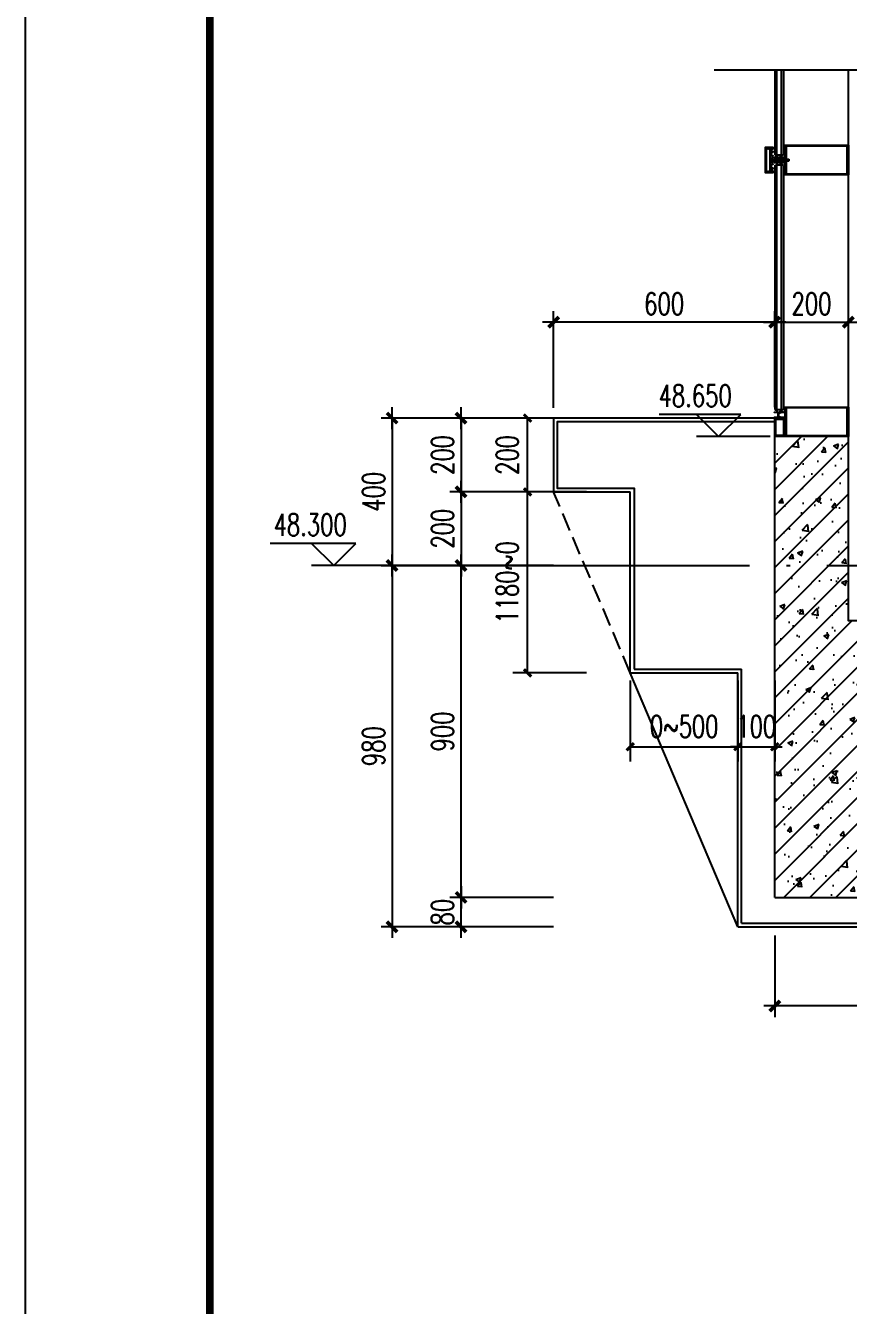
# Model space of a CAD drawing. Extents: x 1980812 to 2578970, y -669191 to 284498.
# Drawn here: x 2419170 to 2421403, y -402451 to -398979 of the extents above; entities that cross this region are included whole.
import ezdxf
from ezdxf.enums import TextEntityAlignment as Align

# ---------------------------------------------------------------- set-up
doc = ezdxf.new("R2010")
doc.units = 0
doc.header["$LTSCALE"] = 1000
doc.header["$MEASUREMENT"] = 0
for name, pattern in [('CENTER', [2, 1.25, -0.25, 0.25, -0.25]), ('DASH', [0.35, 0.25, -0.1]), ('DOTE', [2.42, 2, -0.2, 0.02, -0.2]), ('HIDDEN', [0.375, 0.25, -0.125]), ('HIDDEN2', [0.1875, 0.125, -0.0625])]:
    doc.linetypes.add(name, pattern=pattern)
for name, color, linetype in [('A-SECT-MCUT', 1, 'Continuous'), ('A-SECT-MCUT-FINE', 137, 'Continuous'), ('DIM_ELEV', 3, 'Continuous'), ('DIM_SYMB', 3, 'Continuous'), ('dote', 1, 'DOTE'), ('PUB_DIM', 3, 'Continuous'), ('SF', 1, 'Continuous'), ('TEXT', 7, 'Continuous'), ('TK', 1, 'Continuous'), ('WALL', 4, 'Continuous'), ('WINDOW', 2, 'Continuous'), ('柱墙填充', 181, 'Continuous'), ('详细标注', 231, 'Continuous'), ('铝板', 31, 'Continuous')]:
    doc.layers.add(name, color=color, linetype=linetype)
doc.styles.add('_TCH_DIM', font='SIMPLEX', dxfattribs={"bigfont": 'GBCBIG'})
doc.styles.add('_TCH_DIM_T3', font='SIMPLEX', dxfattribs={"width": 0.705882, "bigfont": 'GBCBIG'})
doc.styles.add('DIM_FONT', font='SIMPLEX', dxfattribs={"width": 0.7, "bigfont": 'GBCBIG'})
doc.styles.add('ROMANS', font='simplex_.ttf', dxfattribs={"width": 0.8, "height": 500})
doc.dimstyles.new('_TCH_ARCH&&20', dxfattribs={"dimtxt": 59.5, "dimasz": 20, "dimexe": 40, "dimexo": 4, "dimgap": 25.25, "dimtad": 1, "dimdec": 0, "dimzin": 0, "dimdsep": 46, "dimtxsty": '_TCH_DIM_T3', "dimblk": 'ARCHTICK', "dimcen": 0.09, "dimclrt": 7, "dimazin": 2, "dimtfac": 1, "dimtdec": 0, "dimtix": 1, "dimtmove": 2, "dimatfit": 3, "dimfxl": 1, "dimtolj": 1, "dimtzin": 0, "dimarcsym": 0})
doc.dimstyles.new('_TCH_ARCH&&20$TCH&&20', dxfattribs={"dimscale": 0.2, "dimtxt": 297.5, "dimasz": 100, "dimexe": 200, "dimexo": 20, "dimgap": 126.25, "dimtad": 1, "dimdec": 0, "dimzin": 0, "dimdsep": 46, "dimtxsty": 'DIM_FONT', "dimblk": 'ARCHTICK', "dimcen": 0.09, "dimclrt": 7, "dimazin": 2, "dimtfac": 1, "dimtdec": 0, "dimtix": 1, "dimtmove": 2, "dimatfit": 3, "dimfxl": 1, "dimtolj": 1, "dimtzin": 0, "dimarcsym": 0})
doc.dimstyles.new('DIMN20', dxfattribs={"dimscale": 0.2, "dimtxt": 300, "dimasz": 1, "dimexe": 150, "dimexo": 0, "dimgap": 100, "dimtad": 1, "dimdec": 0, "dimzin": 0, "dimdsep": 46, "dimtxsty": 'DIM_FONT', "dimblk1": '_DIMX', "dimblk2": '_DIMX', "dimsah": 1, "dimcen": 0.09, "dimclrd": 256, "dimclre": 256, "dimclrt": 7, "dimadec": 0, "dimazin": 0, "dimtfac": 1, "dimtdec": 0, "dimtix": 1, "dimtmove": 2, "dimatfit": 3, "dimldrblk": '_DIMX', "dimfxl": 150, "dimtolj": 1, "dimtzin": 0, "dimarcsym": 0})
doc.dimstyles.new('DIMN20$TCH&&20', dxfattribs={"dimscale": 0.2, "dimtxt": 300, "dimasz": 1, "dimexe": 150, "dimexo": 0, "dimgap": 100, "dimtad": 1, "dimdec": 0, "dimzin": 0, "dimdsep": 46, "dimtxsty": 'DIM_FONT', "dimblk1": '_DIMX', "dimblk2": '_DIMX', "dimsah": 1, "dimcen": 0.09, "dimclrd": 256, "dimclre": 256, "dimclrt": 7, "dimadec": 0, "dimazin": 0, "dimtfac": 1, "dimtdec": 0, "dimtix": 1, "dimtmove": 2, "dimatfit": 3, "dimldrblk": '_DIMX', "dimfxl": 150, "dimtolj": 1, "dimtzin": 0, "dimarcsym": 0})

# ---------------------------------------------------------------- blocks, each defined once
blk = doc.blocks.new('M5x45_Pan')
at = {"color": 8, "linetype": 'HIDDEN'}
for p, q in [((0, 1.9), (45, 1.9)), ((44.4, -2.5), (44.4, 2.5)), ((0, -1.9), (45, -1.9))]:
    blk.add_line(p, q, dxfattribs=at)
at = {"color": 0, "linetype": 'ByBlock'}
blk.add_lwpolyline([(-1.4, -4.8), (0, -4.8), (0, 4.7), (-1.4, 4.7, 0.228537), (-2.2, 4.4, 0.349288), (-2.2, -4.4, 0.228537)], format="xyb", close=True, dxfattribs=at)
at = {"color": 8, "linetype": 'HIDDEN2'}
blk.add_lwpolyline([(-3.7, 0.7), (-1.8, 0.7), (-1.8, -0.8), (-3.7, -0.8)], dxfattribs=at)
at = {"color": 8, "linetype": 'ByBlock'}
blk.add_lwpolyline([(0, 2.5), (44.4, 2.5), (45, 1.9), (45, -1.9), (44.4, -2.5), (0, -2.5)], dxfattribs=at)
at = {"layer": 'TEXT', "color": 8, "linetype": 'CENTER'}
blk.add_line((48, 0), (-6.7, 0), dxfattribs=at)
at = {"layer": 'Defpoints', "color": 8, "style": 'ROMANS', "width": 0.8}
blk.add_text('M5x45', height=1, rotation=90, dxfattribs=at).set_placement((-1, 0), align=Align.MIDDLE)
blk = doc.blocks.new('_DIMX')
blk.add_line((-150, 0), (150, 0))
at = {"const_width": 50}
blk.add_lwpolyline([(-70, -70), (70, 70)], dxfattribs=at)
blk = doc.blocks.new('*D2268')
at = {"layer": 'Defpoints', "color": 0, "transparency": 16777216}
for p in [(2421402.9, -399783.4), (2421202.9, -400013.6), (2421402.9, -400013.6, 0)]:
    blk.add_point(p, dxfattribs=at)
at = {"layer": '详细标注', "lineweight": -2, "transparency": 16777216}
for p, q in [((2421202.9, -400013.6), (2421202.9, -399753.4)), ((2421402.9, -400013.6), (2421402.9, -399753.4)), ((2421203.1, -399783.4), (2421402.7, -399783.4))]:
    blk.add_line(p, q, dxfattribs=at)
at = {"layer": '详细标注', "lineweight": -2, "transparency": 16777216, "xscale": 0.2, "yscale": 0.2, "zscale": 0.2, "rotation": 180}
blk.add_blockref('_DIMX', (2421202.9, -399783.4), dxfattribs=at)
at = {"layer": '详细标注', "lineweight": -2, "transparency": 16777216, "xscale": 0.2, "yscale": 0.2, "zscale": 0.2}
blk.add_blockref('_DIMX', (2421402.9, -399783.4), dxfattribs=at)
at = {"layer": '详细标注', "color": 7, "transparency": 16777216, "insert": (2421302.9, -399733.4), "char_height": 60, "attachment_point": 5, "style": 'DIM_FONT'}
blk.add_mtext('\\A1;200', dxfattribs=at)
blk = doc.blocks.new('*D2270')
at = {"layer": 'Defpoints', "color": 0, "transparency": 16777216}
for p in [(2420602.9, -400043.6), (2420351.7, -400243.6), (2420602.9, -400243.6)]:
    blk.add_point(p, dxfattribs=at)
at = {"layer": '详细标注', "lineweight": -2, "transparency": 16777216}
for p, q in [((2420602.9, -400043.6), (2420321.7, -400043.6)), ((2420351.7, -400043.8), (2420351.7, -400243.4)), ((2420602.9, -400243.6), (2420321.7, -400243.6))]:
    blk.add_line(p, q, dxfattribs=at)
at = {"layer": '详细标注', "lineweight": -2, "transparency": 16777216, "xscale": 0.2, "yscale": 0.2, "zscale": 0.2}
for p, rotation in [((2420351.7, -400043.6), 90), ((2420351.7, -400243.6), 270)]:
    blk.add_blockref('_DIMX', p, dxfattribs=dict(at, rotation=rotation))
at = {"layer": '详细标注', "color": 7, "transparency": 16777216, "insert": (2420301.7, -400143.6), "char_height": 60, "attachment_point": 5, "rotation": 90, "style": 'DIM_FONT'}
blk.add_mtext('\\A1;200', dxfattribs=at)
blk = doc.blocks.new('*D2271')
at = {"layer": 'Defpoints', "color": 0, "transparency": 16777216}
for p in [(2420602.9, -400243.6, 0), (2420351.7, -400443.6), (2420602.9, -400443.6, 0)]:
    blk.add_point(p, dxfattribs=at)
at = {"layer": '详细标注', "lineweight": -2, "transparency": 16777216}
for p, q in [((2420602.9, -400243.6), (2420321.7, -400243.6)), ((2420351.7, -400243.8), (2420351.7, -400443.4)), ((2420602.9, -400443.6), (2420321.7, -400443.6))]:
    blk.add_line(p, q, dxfattribs=at)
at = {"layer": '详细标注', "lineweight": -2, "transparency": 16777216, "xscale": 0.2, "yscale": 0.2, "zscale": 0.2}
for p, rotation in [((2420351.7, -400243.6), 90), ((2420351.7, -400443.6), 270)]:
    blk.add_blockref('_DIMX', p, dxfattribs=dict(at, rotation=rotation))
at = {"layer": '详细标注', "color": 7, "transparency": 16777216, "insert": (2420301.7, -400343.6), "char_height": 60, "attachment_point": 5, "rotation": 90, "style": 'DIM_FONT'}
blk.add_mtext('\\A1;200', dxfattribs=at)
blk = doc.blocks.new('*D2272')
at = {"layer": 'Defpoints', "color": 0, "transparency": 16777216}
for p in [(2420321.7, -400043.6), (2420164.6, -400443.6), (2420321.7, -400443.6)]:
    blk.add_point(p, dxfattribs=at)
at = {"layer": '详细标注', "lineweight": -2, "transparency": 16777216}
for p, q in [((2420321.7, -400043.6), (2420134.6, -400043.6)), ((2420164.6, -400043.8), (2420164.6, -400443.4)), ((2420321.7, -400443.6), (2420134.6, -400443.6))]:
    blk.add_line(p, q, dxfattribs=at)
at = {"layer": '详细标注', "lineweight": -2, "transparency": 16777216, "xscale": 0.2, "yscale": 0.2, "zscale": 0.2}
for p, rotation in [((2420164.6, -400043.6), 90), ((2420164.6, -400443.6), 270)]:
    blk.add_blockref('_DIMX', p, dxfattribs=dict(at, rotation=rotation))
at = {"layer": '详细标注', "color": 7, "transparency": 16777216, "insert": (2420114.6, -400243.6), "char_height": 60, "attachment_point": 5, "rotation": 90, "style": 'DIM_FONT'}
blk.add_mtext('\\A1;400', dxfattribs=at)
blk = doc.blocks.new('*D2273')
at = {"layer": 'Defpoints', "color": 0, "transparency": 16777216}
for p in [(2420321.7, -400443.6), (2420164.6, -401423.6), (2420321.7, -401423.6)]:
    blk.add_point(p, dxfattribs=at)
at = {"layer": '详细标注', "lineweight": -2, "transparency": 16777216}
for p, q in [((2420321.7, -400443.6), (2420134.6, -400443.6)), ((2420164.6, -400443.8), (2420164.6, -401423.4)), ((2420321.7, -401423.6), (2420134.6, -401423.6))]:
    blk.add_line(p, q, dxfattribs=at)
at = {"layer": '详细标注', "lineweight": -2, "transparency": 16777216, "xscale": 0.2, "yscale": 0.2, "zscale": 0.2}
for p, rotation in [((2420164.6, -400443.6), 90), ((2420164.6, -401423.6), 270)]:
    blk.add_blockref('_DIMX', p, dxfattribs=dict(at, rotation=rotation))
at = {"layer": '详细标注', "color": 7, "transparency": 16777216, "insert": (2420114.6, -400933.6), "char_height": 60, "attachment_point": 5, "rotation": 90, "style": 'DIM_FONT'}
blk.add_mtext('\\A1;980', dxfattribs=at)
blk = doc.blocks.new('*D2235')
at = {"layer": 'Defpoints', "color": 0, "transparency": 16777216}
for p in [(2420602.9, -399783.4), (2420602.9, -400016.1), (2421202.9, -400013.6, 0)]:
    blk.add_point(p, dxfattribs=at)
at = {"layer": '详细标注', "lineweight": -2, "transparency": 16777216}
for p, q in [((2420602.9, -400016.1), (2420602.9, -399753.4)), ((2421202.9, -400013.6), (2421202.9, -399753.4)), ((2421202.7, -399783.4), (2420603.1, -399783.4))]:
    blk.add_line(p, q, dxfattribs=at)
at = {"layer": '详细标注', "lineweight": -2, "transparency": 16777216, "xscale": 0.2, "yscale": 0.2, "zscale": 0.2, "rotation": 180}
blk.add_blockref('_DIMX', (2420602.9, -399783.4), dxfattribs=at)
at = {"layer": '详细标注', "lineweight": -2, "transparency": 16777216, "xscale": 0.2, "yscale": 0.2, "zscale": 0.2}
blk.add_blockref('_DIMX', (2421202.9, -399783.4), dxfattribs=at)
at = {"layer": '详细标注', "color": 7, "transparency": 16777216, "insert": (2420902.9, -399733.4), "char_height": 60, "attachment_point": 5, "style": 'DIM_FONT'}
blk.add_mtext('\\A1;600', dxfattribs=at)
blk = doc.blocks.new('*D2238')
at = {"layer": 'Defpoints', "color": 0, "transparency": 16777216}
for p in [(2421203.1, -401447.1, 0), (2421873.1, -401447.1, 0), (2421203.1, -401638.2)]:
    blk.add_point(p, dxfattribs=at)
at = {"layer": '详细标注', "lineweight": -2, "transparency": 16777216}
for p, q in [((2421203.1, -401447.1), (2421203.1, -401668.2)), ((2421873.1, -401447.1), (2421873.1, -401668.2)), ((2421872.9, -401638.2), (2421203.3, -401638.2))]:
    blk.add_line(p, q, dxfattribs=at)
at = {"layer": '详细标注', "lineweight": -2, "transparency": 16777216, "xscale": 0.2, "yscale": 0.2, "zscale": 0.2, "rotation": 180}
blk.add_blockref('_DIMX', (2421203.1, -401638.2), dxfattribs=at)
at = {"layer": '详细标注', "lineweight": -2, "transparency": 16777216, "xscale": 0.2, "yscale": 0.2, "zscale": 0.2}
blk.add_blockref('_DIMX', (2421873.1, -401638.2), dxfattribs=at)
at = {"layer": '详细标注', "color": 7, "transparency": 16777216, "insert": (2421538.1, -401588.2), "char_height": 60, "attachment_point": 5, "style": 'DIM_FONT'}
blk.add_mtext('\\A1;670', dxfattribs=at)
blk = doc.blocks.new('_ArchTick')
at = {"color": 0, "linetype": 'ByBlock', "const_width": 0.4}
blk.add_lwpolyline([(-0.5, -0.5), (0.5, 0.5)], dxfattribs=at)
blk = doc.blocks.new('*D2239')
at = {"layer": 'Defpoints', "color": 0, "transparency": 16777216}
for p in [(2420532.2, -400243.6), (2420696.4, -400243.6), (2420696.4, -400734.9, 0)]:
    blk.add_point(p, dxfattribs=at)
at = {"layer": 'PUB_DIM', "color": 0, "lineweight": -2, "transparency": 16777216}
for p, q in [((2420692.4, -400243.6), (2420492.2, -400243.6)), ((2420532.2, -400734.9), (2420532.2, -400243.6)), ((2420692.4, -400734.9), (2420492.2, -400734.9))]:
    blk.add_line(p, q, dxfattribs=at)
at = {"layer": 'PUB_DIM', "color": 0, "lineweight": -2, "transparency": 16777216, "xscale": 20, "yscale": 20, "zscale": 20}
for p, rotation in [((2420532.2, -400243.6), 90), ((2420532.2, -400734.9), 270)]:
    blk.add_blockref('_ArchTick', p, dxfattribs=dict(at, rotation=rotation))
at = {"layer": 'PUB_DIM', "color": 7, "transparency": 16777216, "insert": (2420477.2, -400489.2), "char_height": 59.5, "attachment_point": 5, "rotation": 90, "style": '_TCH_DIM_T3'}
blk.add_mtext('\\A1;1180~0', dxfattribs=at)
blk = doc.blocks.new('*D2240')
at = {"layer": 'Defpoints', "color": 0, "transparency": 16777216}
for p in [(2420532.2, -400043.6), (2420696.4, -400043.6), (2420696.4, -400243.6)]:
    blk.add_point(p, dxfattribs=at)
at = {"layer": 'PUB_DIM', "color": 0, "lineweight": -2, "transparency": 16777216}
for p, q in [((2420692.4, -400043.6), (2420492.2, -400043.6)), ((2420532.2, -400243.6), (2420532.2, -400043.6)), ((2420692.4, -400243.6), (2420492.2, -400243.6))]:
    blk.add_line(p, q, dxfattribs=at)
at = {"layer": 'PUB_DIM', "color": 0, "lineweight": -2, "transparency": 16777216, "xscale": 20, "yscale": 20, "zscale": 20}
for p, rotation in [((2420532.2, -400043.6), 90), ((2420532.2, -400243.6), 270)]:
    blk.add_blockref('_ArchTick', p, dxfattribs=dict(at, rotation=rotation))
at = {"layer": 'PUB_DIM', "color": 7, "transparency": 16777216, "insert": (2420477.2, -400143.6), "char_height": 59.5, "attachment_point": 5, "rotation": 90, "style": '_TCH_DIM_T3'}
blk.add_mtext('\\A1;200', dxfattribs=at)
blk = doc.blocks.new('*D2149')
at = {"layer": 'Defpoints', "color": 0, "transparency": 16777216}
for p in [(2420811.1, -400751.7), (2421102.9, -400751.7), (2421102.9, -400935)]:
    blk.add_point(p, dxfattribs=at)
at = {"layer": 'PUB_DIM', "color": 0, "lineweight": -2, "transparency": 16777216}
for p, q in [((2420811.1, -400755.7), (2420811.1, -400975)), ((2421102.9, -400755.7), (2421102.9, -400975)), ((2420811.1, -400935), (2421102.9, -400935))]:
    blk.add_line(p, q, dxfattribs=at)
at = {"layer": 'PUB_DIM', "color": 0, "lineweight": -2, "transparency": 16777216, "xscale": 20, "yscale": 20, "zscale": 20, "rotation": 180}
blk.add_blockref('_ArchTick', (2420811.1, -400935), dxfattribs=at)
at = {"layer": 'PUB_DIM', "color": 0, "lineweight": -2, "transparency": 16777216, "xscale": 20, "yscale": 20, "zscale": 20}
blk.add_blockref('_ArchTick', (2421102.9, -400935), dxfattribs=at)
at = {"layer": 'PUB_DIM', "color": 7, "transparency": 16777216, "insert": (2420957, -400880), "char_height": 59.5, "attachment_point": 5, "style": 'DIM_FONT'}
blk.add_mtext('\\A1;0~500', dxfattribs=at)
blk = doc.blocks.new('*D2150')
at = {"layer": 'Defpoints', "color": 0, "transparency": 16777216}
for p in [(2421102.9, -400751.7), (2421202.9, -400751.7), (2421202.9, -400935)]:
    blk.add_point(p, dxfattribs=at)
at = {"layer": 'PUB_DIM', "color": 0, "lineweight": -2, "transparency": 16777216}
for p, q in [((2421102.9, -400755.7), (2421102.9, -400975)), ((2421202.9, -400755.7), (2421202.9, -400975)), ((2421102.9, -400935), (2421082.9, -400935)), ((2421102.9, -400935), (2421202.9, -400935)), ((2421202.9, -400935), (2421222.9, -400935))]:
    blk.add_line(p, q, dxfattribs=at)
at = {"layer": 'PUB_DIM', "color": 0, "lineweight": -2, "transparency": 16777216, "xscale": 20, "yscale": 20, "zscale": 20}
blk.add_blockref('_ArchTick', (2421102.9, -400935), dxfattribs=at)
at = {"layer": 'PUB_DIM', "color": 0, "lineweight": -2, "transparency": 16777216, "xscale": 20, "yscale": 20, "zscale": 20, "rotation": 180}
blk.add_blockref('_ArchTick', (2421202.9, -400935), dxfattribs=at)
at = {"layer": 'PUB_DIM', "color": 7, "transparency": 16777216, "insert": (2421152.9, -400880), "char_height": 59.5, "attachment_point": 5, "style": 'DIM_FONT'}
blk.add_mtext('\\A1;100', dxfattribs=at)
blk = doc.blocks.new('*D2151')
at = {"layer": 'Defpoints', "color": 0, "transparency": 16777216}
for p in [(2420351.7, -400443.6), (2420602.9, -400443.6), (2420602.9, -401343.6)]:
    blk.add_point(p, dxfattribs=at)
at = {"layer": '详细标注', "lineweight": -2, "transparency": 16777216}
for p, q in [((2420602.9, -400443.6), (2420321.7, -400443.6)), ((2420351.7, -401343.4), (2420351.7, -400443.8)), ((2420602.9, -401343.6), (2420321.7, -401343.6))]:
    blk.add_line(p, q, dxfattribs=at)
at = {"layer": '详细标注', "lineweight": -2, "transparency": 16777216, "xscale": 0.2, "yscale": 0.2, "zscale": 0.2}
for p, rotation in [((2420351.7, -400443.6), 90), ((2420351.7, -401343.6), 270)]:
    blk.add_blockref('_DIMX', p, dxfattribs=dict(at, rotation=rotation))
at = {"layer": '详细标注', "color": 7, "transparency": 16777216, "insert": (2420301.7, -400893.6), "char_height": 60, "attachment_point": 5, "rotation": 90, "style": 'DIM_FONT'}
blk.add_mtext('\\A1;900', dxfattribs=at)
blk = doc.blocks.new('*D2152')
at = {"layer": 'Defpoints', "color": 0, "transparency": 16777216}
for p in [(2420351.7, -401343.6), (2420602.9, -401343.6), (2420602.9, -401423.6)]:
    blk.add_point(p, dxfattribs=at)
at = {"layer": '详细标注', "lineweight": -2, "transparency": 16777216}
for p, q in [((2420602.9, -401343.6), (2420321.7, -401343.6)), ((2420351.7, -401343.4), (2420351.7, -401343.2)), ((2420351.7, -401423.6), (2420351.7, -401343.6)), ((2420602.9, -401423.6), (2420321.7, -401423.6)), ((2420351.7, -401423.8), (2420351.7, -401424))]:
    blk.add_line(p, q, dxfattribs=at)
at = {"layer": '详细标注', "lineweight": -2, "transparency": 16777216, "xscale": 0.2, "yscale": 0.2, "zscale": 0.2}
for p, rotation in [((2420351.7, -401343.6), 270), ((2420351.7, -401423.6), 90)]:
    blk.add_blockref('_DIMX', p, dxfattribs=dict(at, rotation=rotation))
at = {"layer": '详细标注', "color": 7, "transparency": 16777216, "insert": (2420301.7, -401383.6), "char_height": 60, "attachment_point": 5, "rotation": 90, "style": 'DIM_FONT'}
blk.add_mtext('\\A1;80', dxfattribs=at)

msp = doc.modelspace()

# ---------------------------------------------------------------- hatches: boundary and pattern name
at = {"layer": '柱墙填充'}
h = msp.add_hatch(dxfattribs=at)
h.set_pattern_fill('钢筋混凝土', color=256, scale=20)
h.set_pattern_definition([(45, (-20463.054, 15232.77), (-35.3553391, 35.3553391), []), (50, (-20463.05, 15232.77), (143.4520365, -12.550427), [15, -165]), (355, (-20463.05, 15232.77), (-27.750267, 150.438427), [12, -132]), (100.4514, (-20451.1, 15231.72), (115.701876, 137.8879084), [12.748038, -140.228422]), (46.1842, (-20463.05, 15272.77), (213.44821, -33.103803), [22.5, -247.5]), (96.6356, (-20445.27, 15270), (186.932541, 194.823574), [19.122058, -210.3426]), (351.1842, (-20463.05, 15272.77), (186.93239, 194.82372), [18, -198]), (21, (-20443.05, 15262.77), (119.3814104, -80.523778), [15, -165]), (326, (-20443.05, 15262.77), (48.663066, 145.030009), [12, -132]), (71.4514, (-20433.1, 15256.06), (168.044526, 64.506099), [12.748038, -140.228422]), (37.5, (-20463.054, 15232.77), (2.4319711, 66.5787708), [0, -130.4, 0, -134, 0, -132.5]), (7.5, (-20463.054, 15232.77), (52.6139075, 78.8823424), [0, -76.4, 0, -127.4, 0, -50.5]), (327.5, (-20507.654, 15232.77), (106.7644872, -4.5109743), [0, -50, 0, -156, 0, -207]), (317.5, (-20527.65, 15232.77), (116.637234, 20.0209965), [0, -65, 0, -103.6, 0, -147])])
h.paths.add_polyline_path([(2421202.9, -400093.6), (2421202.9, -401343.6), (2422072.9, -401343.6), (2422072.9, -401143.6), (2421452.9, -401143.6), (2421452.9, -400693.6), (2422452.9, -400693.6), (2422452.9, -401343.6), (2422852.9, -401343.6), (2422852.9, -400693.6), (2424041.3, -400693.6), (2424041.3, -400593.6), (2421402.9, -400593.6), (2421402.9, -400093.6)])

# ---------------------------------------------------------------- linework, layer by layer
at = {"layer": 'A-SECT-MCUT', "elevation": 0}
for points in [[(2421402.9, -399343.6), (2421402.9, -399383.6), (2421267.3, -399383.6), (2421230.9, -399383.6), (2421230.9, -399351.4), (2421214.2, -399351.4), (2421214.2, -399350.5), (2421217.7, -399349.7), (2421218.2, -399350.2), (2421230.9, -399350.2), (2421230.9, -399343.6), (2421230.9, -399337.1), (2421218.2, -399337.1), (2421217.7, -399337.6), (2421214.2, -399336.8), (2421214.2, -399335.9), (2421230.9, -399335.9), (2421230.9, -399303.6), (2421267.3, -399303.6), (2421402.9, -399303.6)], [(2421233.9, -399381.1), (2421399.9, -399381.1), (2421399.9, -399343.6), (2421399.9, -399306.1), (2421233.9, -399306.1)], [(2421213.6, -399349), (2421217.4, -399348.6), (2421218.3, -399349.7), (2421217.7, -399350.2), (2421217.2, -399349.7), (2421213.6, -399350.5), (2421213.6, -399351.4), (2421202.4, -399351.4), (2421202.4, -399349.9), (2421212.4, -399349.9), (2421212.4, -399337.4), (2421202.4, -399337.4), (2421202.4, -399335.9), (2421213.6, -399335.9), (2421213.6, -399336.7), (2421217.2, -399337.6), (2421217.7, -399337.1), (2421218.3, -399337.5), (2421217.4, -399338.6), (2421213.6, -399338.3)], [(2421213.6, -400040.2), (2421217.4, -400039.9), (2421218.3, -400041), (2421217.7, -400041.4), (2421217.2, -400040.9), (2421213.6, -400041.8), (2421213.6, -400042.6), (2421202.4, -400042.6), (2421202.4, -400041.1), (2421212.4, -400041.1), (2421212.4, -400028.6), (2421202.4, -400028.6), (2421202.4, -400027.1), (2421213.6, -400027.1), (2421213.6, -400028), (2421217.2, -400028.8), (2421217.7, -400028.3), (2421218.3, -400028.8), (2421217.4, -400029.9), (2421213.6, -400029.5)], [(2421402.9, -400053.6), (2421402.9, -400093.6), (2421267.3, -400093.6), (2421230.9, -400093.6), (2421230.9, -400042.6), (2421214.2, -400042.6), (2421214.2, -400041.7), (2421217.7, -400040.9), (2421218.2, -400041.4), (2421230.9, -400041.4), (2421230.9, -400034.9), (2421230.9, -400028.3), (2421218.2, -400028.3), (2421217.7, -400028.8), (2421214.2, -400028), (2421214.2, -400027.1), (2421230.9, -400027.1), (2421230.9, -400013.6), (2421267.3, -400013.6), (2421402.9, -400013.6)], [(2421233.9, -400091.1), (2421399.9, -400091.1), (2421399.9, -400053.6), (2421399.9, -400016.1), (2421233.9, -400016.1)], [(2421202.9, -400043.6), (2421229.9, -400043.6), (2421229.9, -400093.6), (2421202.9, -400093.6)], [(2421205.9, -400046.6), (2421226.9, -400046.6), (2421226.9, -400090.6), (2421205.9, -400090.6)]]:
    msp.add_lwpolyline(points, close=True, dxfattribs=at)
for points in [[(2421197.4, -399378.6), (2421177.9, -399378.6), (2421177.9, -399308.6), (2421197.4, -399308.6, -0.414214), (2421197.9, -399309.1), (2421197.9, -399309.4, -0.351524), (2421197.5, -399309.9), (2421193.7, -399310.8, -0.256425), (2421193.2, -399310.6), (2421192.5, -399310, 0.198912), (2421192.2, -399309.8), (2421186.4, -399309.8, 0.414214), (2421185.9, -399310.3), (2421185.9, -399313.3, -0.414214), (2421185.4, -399313.8), (2421184.9, -399313.8, -0.414214), (2421184.4, -399313.3), (2421184.4, -399310.3, 0.414214), (2421183.9, -399309.8), (2421179.9, -399309.8, 0.414214), (2421179.4, -399310.3), (2421179.4, -399376.9, 0.414214), (2421179.9, -399377.4), (2421183.9, -399377.4, 0.414214), (2421184.4, -399376.9), (2421184.4, -399373.9, -0.414214), (2421184.9, -399373.4), (2421185.4, -399373.4, -0.414214), (2421185.9, -399373.9), (2421185.9, -399376.9, 0.414214), (2421186.4, -399377.4), (2421192.2, -399377.4, 0.198912), (2421192.5, -399377.3), (2421193.2, -399376.6, -0.256425), (2421193.7, -399376.5), (2421197.5, -399377.3, -0.351524), (2421197.9, -399377.8), (2421197.9, -399378.1, -0.414214)], [(2421197.9, -399332.6, -0.414214), (2421197.4, -399333.1), (2421196.4, -399333.1, 0.414214), (2421195.9, -399333.6), (2421195.9, -399353.6, 0.414214), (2421196.4, -399354.1), (2421197.4, -399354.1, -0.414214), (2421197.9, -399354.6), (2421197.9, -399355.6, -0.414214), (2421197.4, -399356.1), (2421193.4, -399356.1), (2421193.4, -399363.9, 0.414214), (2421193.9, -399364.4), (2421197.4, -399364.4, -0.414214), (2421197.9, -399364.9), (2421197.9, -399367.4, -0.414214), (2421197.4, -399367.9), (2421196.9, -399367.9, -0.414214), (2421196.4, -399367.4), (2421196.4, -399366.9, 0.414214), (2421195.9, -399366.4), (2421193.9, -399366.4, 0.414214), (2421193.4, -399366.9), (2421193.4, -399373.9, 0.414214), (2421193.9, -399374.4), (2421195.9, -399374.4, 0.414214), (2421196.4, -399373.9), (2421196.4, -399373.4, -0.414214), (2421196.9, -399372.9), (2421197.4, -399372.9, -0.414214), (2421197.9, -399373.4), (2421197.9, -399376.6, -0.479811), (2421197.3, -399377.1), (2421193.6, -399376.3, 0.256425), (2421193.1, -399376.4), (2421192.5, -399377.1, -0.198912), (2421192.1, -399377.2), (2421189.2, -399377.2, -0.10157), (2421189, -399377.2), (2421186.5, -399376.1, -0.300021), (2421186.2, -399375.7), (2421186.2, -399374.9, -0.414214), (2421186.7, -399374.4), (2421190.4, -399374.4, 0.414214), (2421190.9, -399373.9), (2421190.9, -399367.1), (2421190.9, -399320.1), (2421190.9, -399313.4, 0.414214), (2421190.4, -399312.9), (2421186.7, -399312.9, -0.414214), (2421186.2, -399312.4), (2421186.2, -399311.6, -0.300021), (2421186.5, -399311.1), (2421189, -399310.1, -0.10157), (2421189.2, -399310), (2421192.1, -399310, -0.198912), (2421192.5, -399310.2), (2421193.1, -399310.8, 0.256425), (2421193.6, -399311), (2421197.3, -399310.2, -0.479811), (2421197.9, -399310.7), (2421197.9, -399313.9, -0.414214), (2421197.4, -399314.4), (2421196.9, -399314.4, -0.414214), (2421196.4, -399313.9), (2421196.4, -399313.4, 0.414214), (2421195.9, -399312.9), (2421193.9, -399312.9, 0.414214), (2421193.4, -399313.4), (2421193.4, -399320.4, 0.414214), (2421193.9, -399320.9), (2421195.9, -399320.9, 0.414214), (2421196.4, -399320.4), (2421196.4, -399319.9, -0.414214), (2421196.9, -399319.4), (2421197.4, -399319.4, -0.414214), (2421197.9, -399319.9), (2421197.9, -399322.4, -0.414214), (2421197.4, -399322.9), (2421193.9, -399322.9, 0.414214), (2421193.4, -399323.4), (2421193.4, -399331.1), (2421197.4, -399331.1, -0.414214), (2421197.9, -399331.6)]]:
    msp.add_lwpolyline(points, format="xyb", close=True, dxfattribs=at)
at = {"layer": 'A-SECT-MCUT-FINE'}
for p, q in [((2421402.9, -400093.6, 0), (2421402.9, -399098.9, 0)), ((2421221.9, -399329.9, 0), (2421207.9, -399329.9, 0)), ((2421221.9, -399357.3, 0), (2421207.9, -399357.3, 0)), ((2421221.9, -400021.2, 0), (2421207.9, -400021.2, 0))]:
    msp.add_line(p, q, dxfattribs=at)
for centre in [(2421220.7, -399332.9, 0), (2421220.7, -399354.3, 0), (2421220.7, -400024.1, 0)]:
    msp.add_circle(centre, 2.98, dxfattribs=at)
for centre, start, end in [((2421204.1, -399332.4, 0), 320.5682, 27.9183), ((2421204.1, -399354.8, 0), 332.0817, 39.4318), ((2421204.1, -400023.7, 0), 320.5682, 27.9183)]:
    msp.add_arc(centre, 5.39, start, end, dxfattribs=at)
at = {"layer": 'DIM_ELEV'}
for p, q in [((2421110.8, -400033.6, 0), (2420889.3, -400033.6, 0)), ((2421050.8, -400093.6, 0), (2420990.8, -400033.6, 0)), ((2421050.8, -400093.6, 0), (2421110.8, -400033.6, 0)), ((2421190.8, -400093.6, 0), (2420990.8, -400093.6, 0)), ((2420066.1, -400383.6, 0), (2419833.8, -400383.6, 0)), ((2420006.1, -400443.6, 0), (2419946.1, -400383.6, 0)), ((2420006.1, -400443.6, 0), (2420066.1, -400383.6, 0)), ((2420146.1, -400443.6, 0), (2419946.1, -400443.6, 0))]:
    msp.add_line(p, q, dxfattribs=at)
at = {"layer": 'DIM_SYMB', "elevation": 0}
msp.add_lwpolyline([(2421038.3, -399098.9), (2422795.2, -399098.9), (2422810.4, -399056.9), (2422825.2, -399140.9), (2422840.2, -399098.9), (2423943.4, -399098.9)], dxfattribs=at)
at = {"layer": 'dote', "linetype": 'DOTE', "ltscale": 0.5}
msp.add_line((2420134.6, -400443.6, 0), (2424041.3, -400443.6, 0), dxfattribs=at)
at = {"layer": 'TK'}
msp.add_lwpolyline([(2419170.1, -394042.2), (2435990.1, -394042.2), (2435990.1, -405922.2), (2419170.1, -405922.2)], close=True, dxfattribs=at)
at = {"layer": 'TK', "const_width": 20}
msp.add_lwpolyline([(2435790.1, -405722.2), (2435790.1, -394242.2), (2419670.1, -394242.2), (2419670.1, -405722.2)], close=True, dxfattribs=at)
at = {"layer": 'WALL'}
for p, q in [((2421202.9, -401143.6, 0), (2421202.9, -400093.6, 0)), ((2421202.9, -401343.6, 0), (2421202.9, -401143.6, 0)), ((2421202.9, -401343.6, 0), (2421672.9, -401343.6, 0))]:
    msp.add_line(p, q, dxfattribs=at)
at = {"layer": 'WALL', "elevation": 0}
msp.add_lwpolyline([(2421452.9, -401143.6), (2421452.9, -400693.6), (2422452.9, -400693.6), (2422452.9, -401343.6), (2422852.9, -401343.6), (2422852.9, -400693.6), (2424041.3, -400693.6), (2424041.3, -400593.6), (2421402.9, -400593.6), (2421402.9, -400093.6), (2421202.9, -400093.6)], dxfattribs=at)
at = {"layer": 'WINDOW'}
for p, q in [((2421202.9, -399098.9, 0), (2421202.9, -399328.9, 0)), ((2421208.9, -399328.9, 0), (2421208.9, -399098.9, 0)), ((2421220.9, -399328.9, 0), (2421220.9, -399098.9, 0)), ((2421226.9, -399098.9, 0), (2421226.9, -399328.9, 0)), ((2421202.9, -399328.9, 0), (2421203.9, -399329.9, 0)), ((2421203.9, -399329.9, 0), (2421207.9, -399329.9, 0)), ((2421207.9, -399329.9, 0), (2421208.9, -399328.9, 0)), ((2421221.9, -399329.9, 0), (2421220.9, -399328.9, 0)), ((2421225.9, -399329.9, 0), (2421221.9, -399329.9, 0)), ((2421226.9, -399328.9, 0), (2421225.9, -399329.9, 0)), ((2421202.9, -399358.3, 0), (2421203.9, -399357.3, 0)), ((2421202.9, -399358.3, 0), (2421202.9, -400020.2, 0)), ((2421203.9, -399357.3, 0), (2421207.9, -399357.3, 0)), ((2421207.9, -399357.3, 0), (2421208.9, -399358.3, 0)), ((2421208.9, -400020.2, 0), (2421208.9, -399358.3, 0)), ((2421221.9, -399357.3, 0), (2421220.9, -399358.3, 0)), ((2421220.9, -400020.2, 0), (2421220.9, -399358.3, 0)), ((2421225.9, -399357.3, 0), (2421221.9, -399357.3, 0)), ((2421226.9, -399358.3, 0), (2421225.9, -399357.3, 0)), ((2421226.9, -399358.3, 0), (2421226.9, -400020.2, 0)), ((2421202.9, -400020.2, 0), (2421203.9, -400021.2, 0)), ((2421203.9, -400021.2, 0), (2421207.9, -400021.2, 0)), ((2421207.9, -400021.2, 0), (2421208.9, -400020.2, 0)), ((2421221.9, -400021.2, 0), (2421220.9, -400020.2, 0)), ((2421225.9, -400021.2, 0), (2421221.9, -400021.2, 0)), ((2421226.9, -400020.2, 0), (2421225.9, -400021.2, 0))]:
    msp.add_line(p, q, dxfattribs=at)
at = {"layer": '铝板', "linetype": 'DASH', "ltscale": 0.2}
msp.add_line((2420811.1, -400734.9, 0), (2420602.9, -400243.6, 0), dxfattribs=at)
at = {"layer": '铝板'}
for p, q in [((2420811.1, -400734.9, 0), (2420811.1, -400243.6, 0)), ((2420821.1, -400724.9, 0), (2421112.9, -400724.9, 0)), ((2421112.9, -401413.6, 0), (2421112.9, -400724.9, 0)), ((2420811.1, -400734.9, 0), (2421102.9, -400734.9, 0)), ((2421102.9, -401423.6, 0), (2420811.1, -400734.9, 0)), ((2421102.9, -401423.6, 0), (2421102.9, -400734.9, 0)), ((2421102.9, -401423.6, 0), (2421872.9, -401423.6, 0)), ((2421112.9, -401413.6, 0), (2421872.9, -401413.6, 0))]:
    msp.add_line(p, q, dxfattribs=at)
at = {"layer": '铝板', "elevation": 0}
for points in [[(2421202.9, -400043.6), (2420602.9, -400043.6), (2420602.9, -400243.6), (2420811.1, -400243.6)], [(2421202.9, -400053.6), (2420612.9, -400053.6), (2420612.9, -400233.6), (2420821.1, -400233.6), (2420821.1, -400724.9)]]:
    msp.add_lwpolyline(points, dxfattribs=at)

# ---------------------------------------------------------------- block references
at = {"layer": 'SF', "rotation": 0.0004018880973149244}
msp.add_blockref('M5x45_Pan', (2421195.9, -399343.6, 0), dxfattribs=at)

# ---------------------------------------------------------------- texts
at = {"layer": 'DIM_ELEV', "color": 7, "style": '_TCH_DIM', "width": 0.705882}
for s, p in [('48.650', (2420888.1, -400012.6, 0)), ('48.300', (2419843.4, -400362.6, 0))]:
    msp.add_text(s, height=59.5, dxfattribs=at).set_placement(p)

# ---------------------------------------------------------------- dimensions: what is measured, and where the dimension line sits
at = {"layer": 'PUB_DIM'}
for p1, p2, distance, text, dimstyle, picture, middle in [((2420696.4, -400243.6, 0), (2420696.4, -400043.6, 0), 164.2, '200', '_TCH_ARCH&&20', '*D2240', (2420477.2, -400143.6, 0)), ((2420696.4, -400734.9, 0), (2420696.4, -400243.6, 0), 164.2, '1180~0', '_TCH_ARCH&&20', '*D2239', (2420477.2, -400489.2, 0)), ((2420811.1, -400751.7), (2421102.9, -400751.7), -183.3, '0~500', '_TCH_ARCH&&20$TCH&&20', '*D2149', (2420957, -400880))]:
    dim = msp.add_aligned_dim(p1=p1, p2=p2, distance=distance, text=text, dimstyle=dimstyle, dxfattribs=at)
    dim.commit()
    dim.dimension.update_dxf_attribs({"geometry": picture, "text_midpoint": middle})
dim = msp.add_aligned_dim(p1=(2421102.9, -400751.7), p2=(2421202.9, -400751.7), distance=-183.3, dimstyle='_TCH_ARCH&&20$TCH&&20', dxfattribs=at)
dim.commit()
dim.dimension.update_dxf_attribs({"geometry": '*D2150', "text_midpoint": (2421152.9, -400880)})
at = {"layer": '详细标注'}
for base, p1, p2, picture, middle in [((2420602.9, -399783.4, 0), (2421202.9, -400013.6, 0), (2420602.9, -400016.1, 0), '*D2235', (2420902.9, -399733.4, 0)), ((2421402.9, -399783.4, 0), (2421202.9, -400013.6, 0), (2421402.9, -400013.6, 0), '*D2268', (2421302.9, -399733.4, 0)), ((2421203.1, -401638.2, 0), (2421873.1, -401447.1, 0), (2421203.1, -401447.1, 0), '*D2238', (2421538.1, -401588.2, 0))]:
    dim = msp.add_linear_dim(base=base, p1=p1, p2=p2, dimstyle='DIMN20', dxfattribs=at)
    dim.commit()
    dim.dimension.update_dxf_attribs({"geometry": picture, "text_midpoint": middle})
for base, p1, p2, picture, middle in [((2420164.6, -400443.6, 0), (2420321.7, -400043.6, 0), (2420321.7, -400443.6, 0), '*D2272', (2420114.6, -400243.6, 0)), ((2420351.7, -400243.6, 0), (2420602.9, -400043.6, 0), (2420602.9, -400243.6, 0), '*D2270', (2420301.7, -400143.6, 0)), ((2420351.7, -400443.6, 0), (2420602.9, -400243.6, 0), (2420602.9, -400443.6, 0), '*D2271', (2420301.7, -400343.6, 0)), ((2420164.6, -401423.6, 0), (2420321.7, -400443.6, 0), (2420321.7, -401423.6, 0), '*D2273', (2420114.6, -400933.6, 0))]:
    dim = msp.add_linear_dim(base=base, p1=p1, p2=p2, angle=90, dimstyle='DIMN20', dxfattribs=at)
    dim.commit()
    dim.dimension.update_dxf_attribs({"geometry": picture, "text_midpoint": middle})
for p1, p2, picture, middle in [((2420602.9, -401343.6), (2420602.9, -400443.6), '*D2151', (2420301.7, -400893.6)), ((2420602.9, -401423.6), (2420602.9, -401343.6), '*D2152', (2420301.7, -401383.6))]:
    dim = msp.add_aligned_dim(p1=p1, p2=p2, distance=251.1, dimstyle='DIMN20$TCH&&20', dxfattribs=at)
    dim.commit()
    dim.dimension.update_dxf_attribs({"geometry": picture, "text_midpoint": middle})

doc.saveas('drawing.dxf')
